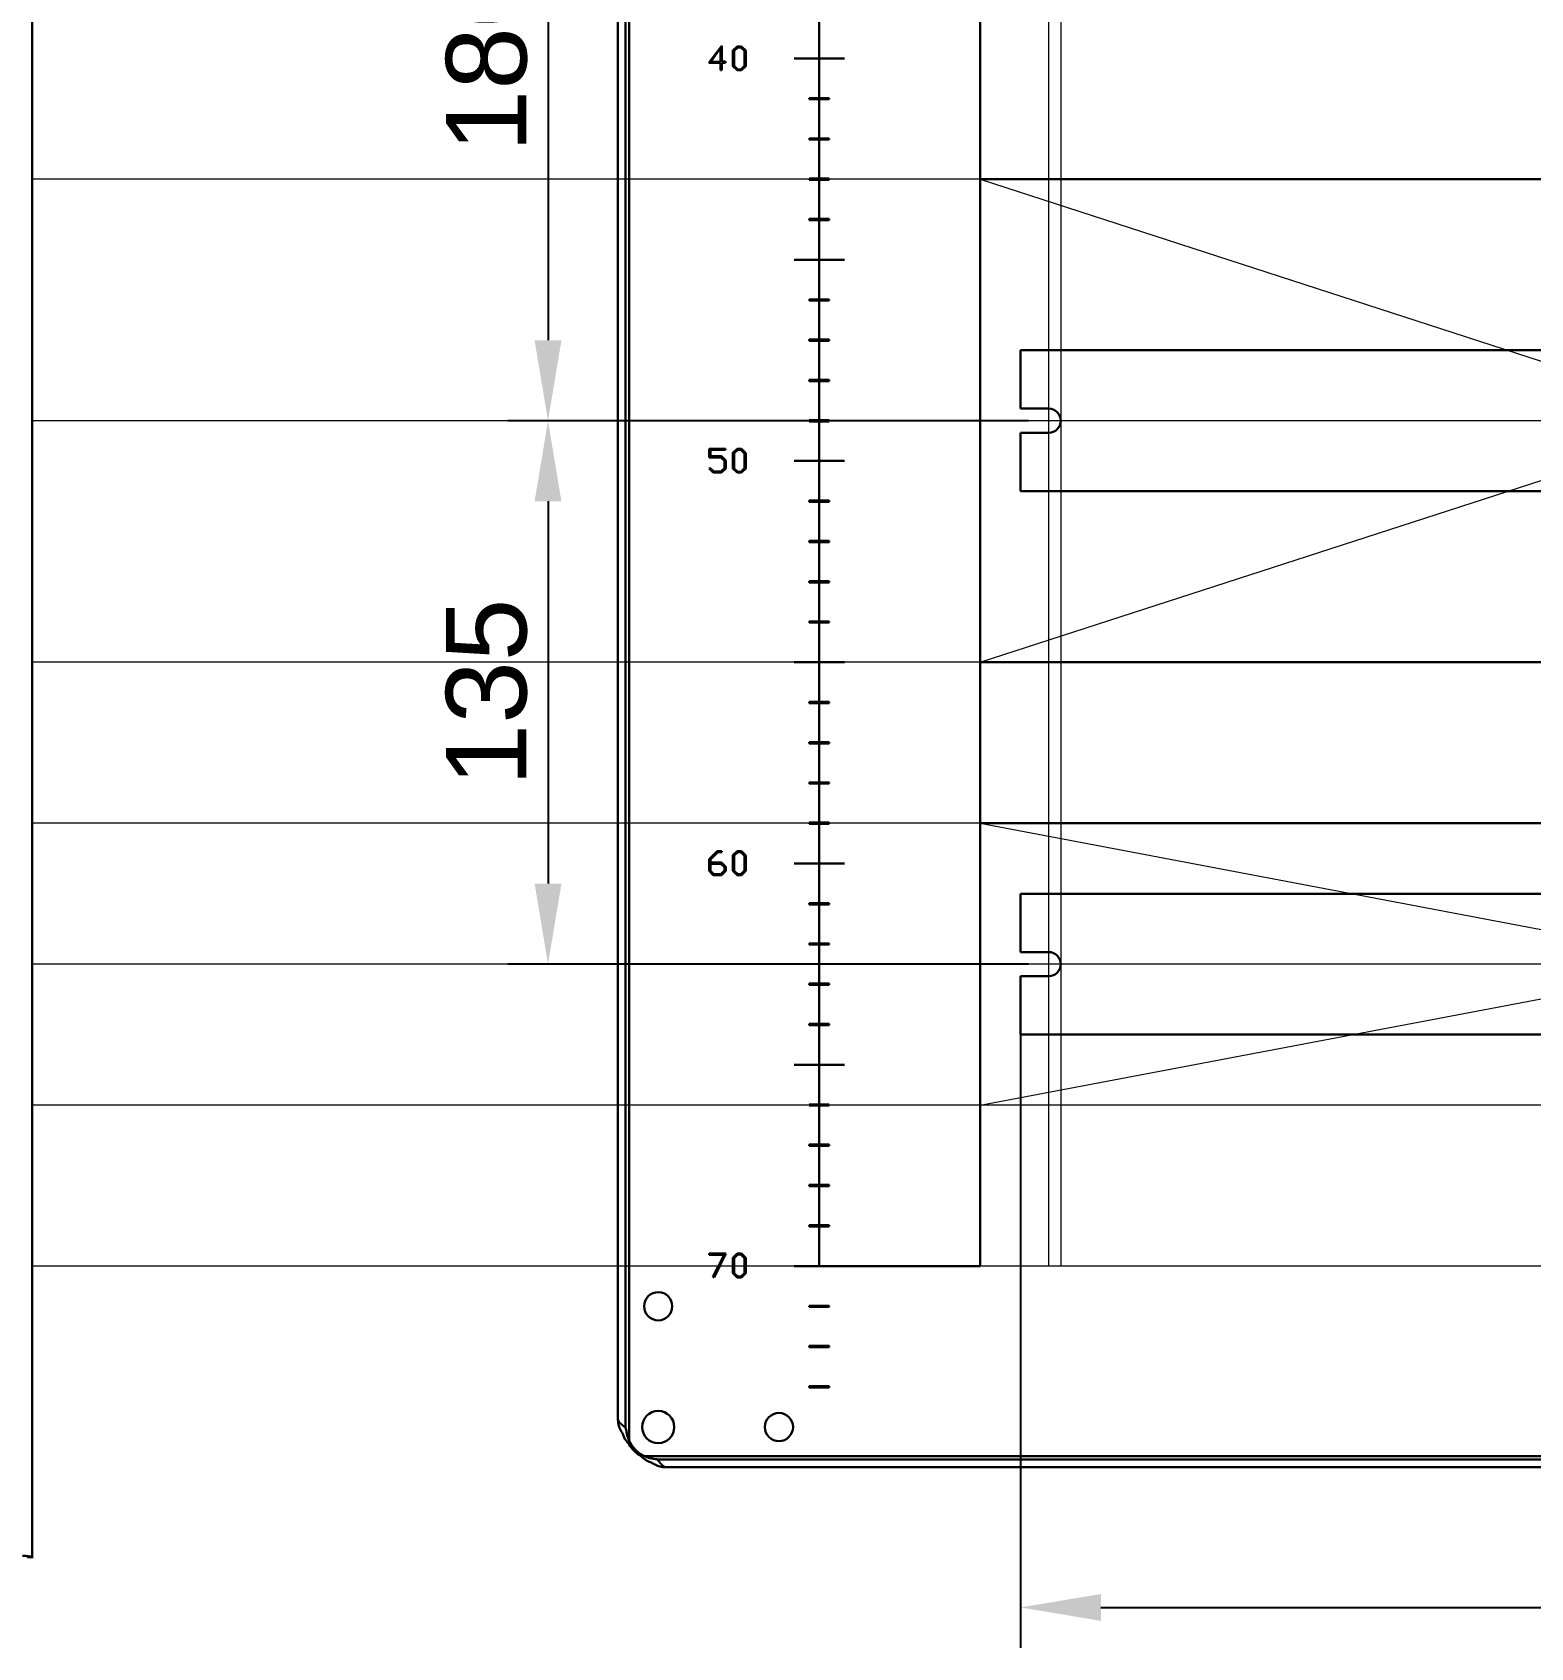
# Model space of a CAD drawing. Header units: millimetres. Extents: x 0 to 53000, y -591 to 24400.
# Drawn here: x 14570.6 to 14942.9, y 12088.6 to 12489.9 of the extents above; entities that cross this region are included whole.
import ezdxf

# ---------------------------------------------------------------- set-up
doc = ezdxf.new("R2010")
doc.units = ezdxf.units.MM
doc.layers.add('КК перф 40х60', color=6, linetype='Continuous', lineweight=30)
doc.layers.add('Основная', color=7, linetype='Continuous', lineweight=30)
doc.layers.add('Привязки', color=2, linetype='Continuous', lineweight=0, plot=False, transparency=0.8)
doc.layers.add('размеры', color=3, linetype='Continuous')
doc.styles.get("Standard").update_dxf_attribs({"font": 'arial.ttf'})
doc.dimstyles.new('ISO2', dxfattribs={"dimtxt": 20, "dimasz": 20, "dimexe": 10, "dimexo": 5, "dimgap": 5, "dimtad": 1, "dimdec": 4, "dimdsep": 46, "dimlunit": 6, "dimtxsty": 'Standard', "dimcen": 20, "dimadec": 0, "dimazin": 0, "dimtfac": 1, "dimtdec": 4, "dimtmove": 0, "dimatfit": 3, "dimfxl": 1, "dimtolj": 1, "dimtzin": 0, "dimarcsym": 0})

# ---------------------------------------------------------------- blocks, each defined once
blk = doc.blocks.new('*D453')
at = {"layer": 'Defpoints', "color": 0, "transparency": 16777216}
for p in [(14823.09, 12573.4), (14698.72, 12393.4), (14823.09, 12393.4)]:
    blk.add_point(p, dxfattribs=at)
at = {"layer": 'размеры', "color": 0, "lineweight": -2, "transparency": 16777216}
for p, q in [((14818.09, 12573.4), (14688.72, 12573.4)), ((14698.72, 12553.4), (14698.72, 12413.4)), ((14818.09, 12393.4), (14688.72, 12393.4))]:
    blk.add_line(p, q, dxfattribs=at)
at = {"layer": 'размеры', "color": 0, "transparency": 16777216}
for points in [[(14695.38, 12553.4), (14702.05, 12553.4), (14698.72, 12573.4)], [(14695.38, 12413.4), (14702.05, 12413.4), (14698.72, 12393.4)]]:
    blk.add_solid(points, dxfattribs=at)
at = {"layer": 'размеры', "color": 0, "transparency": 16777216, "insert": (14683.51, 12483.4), "char_height": 20, "attachment_point": 5, "rotation": 90}
blk.add_mtext('\\A1;180', dxfattribs=at)
blk = doc.blocks.new('*D454')
at = {"layer": 'Defpoints', "color": 0, "transparency": 16777216}
for p in [(14823.09, 12393.4), (14698.72, 12258.4), (14823.09, 12258.4)]:
    blk.add_point(p, dxfattribs=at)
at = {"layer": 'размеры', "color": 0, "lineweight": -2, "transparency": 16777216}
for p, q in [((14818.09, 12393.4), (14688.72, 12393.4)), ((14698.72, 12373.4), (14698.72, 12278.4)), ((14818.09, 12258.4), (14688.72, 12258.4))]:
    blk.add_line(p, q, dxfattribs=at)
at = {"layer": 'размеры', "color": 0, "transparency": 16777216}
for points in [[(14695.38, 12373.4), (14702.05, 12373.4), (14698.72, 12393.4)], [(14695.38, 12278.4), (14702.05, 12278.4), (14698.72, 12258.4)]]:
    blk.add_solid(points, dxfattribs=at)
at = {"layer": 'размеры', "color": 0, "transparency": 16777216, "insert": (14683.5, 12325.9), "char_height": 20, "attachment_point": 5, "rotation": 90}
blk.add_mtext('\\A1;135', dxfattribs=at)
blk = doc.blocks.new('*D458')
at = {"layer": 'Defpoints', "color": 0, "transparency": 16777216}
for p in [(14816.09, 12245.9), (15166.09, 12245.9), (15166.09, 12098.58)]:
    blk.add_point(p, dxfattribs=at)
at = {"layer": 'размеры', "color": 0, "lineweight": -2, "transparency": 16777216}
for p, q in [((14816.09, 12240.9), (14816.09, 12088.58)), ((15166.09, 12240.9), (15166.09, 12088.58)), ((14836.09, 12098.58), (15146.09, 12098.58))]:
    blk.add_line(p, q, dxfattribs=at)
at = {"layer": 'размеры', "color": 0, "transparency": 16777216}
for points in [[(14836.09, 12101.91), (14836.09, 12095.24), (14816.09, 12098.58)], [(15146.09, 12101.91), (15146.09, 12095.24), (15166.09, 12098.58)]]:
    blk.add_solid(points, dxfattribs=at)
at = {"layer": 'размеры', "color": 0, "transparency": 16777216, "insert": (14991.09, 12113.79), "char_height": 20, "attachment_point": 5}
blk.add_mtext('\\A1;350', dxfattribs=at)

msp = doc.modelspace()

# ---------------------------------------------------------------- linework, layer by layer
at = {"layer": 'КК перф 40х60'}
for p, q in [((14766.08636, 12183.39713), (14766.08636, 12833.39713)), ((14806.08636, 12793.39713), (14806.08636, 12223.39713)), ((14806.05337, 12593.39842), (14806.08636, 12343.39713)), ((14806.08636, 12508.39713), (14806.08636, 12223.39713)), ((14806.07536, 12453.39713), (15176.07537, 12453.39713)), ((14806.08636, 12343.39713), (14806.08636, 12183.39713)), ((14806.08636, 12303.39713), (14806.08636, 12343.39713)), ((14806.07536, 12333.39713), (15176.07537, 12333.39713)), ((14806.07536, 12293.39713), (15176.07537, 12293.39713)), ((14806.08636, 12183.39713), (14766.08636, 12183.39713))]:
    msp.add_line(p, q, dxfattribs=at)
at = {"layer": 'Основная', "linetype": 'Continuous'}
for p, q in [((14570.59023, 12111.09712), (14570.59023, 12905.69713)), ((14718.88637, 12139.07575), (14718.88637, 12877.71851)), ((14718.88637, 12139.07575), (14718.88637, 12877.71851)), ((14716.08636, 12871.61079), (14716.08636, 12145.18347)), ((14716.08636, 12871.61079), (14716.08636, 12145.18347)), ((14716.08636, 12871.29712), (14716.08636, 12145.49714)), ((14716.08636, 12871.29712), (14716.08636, 12145.49714)), ((14717.98637, 12873.5342), (14717.98637, 12143.26006)), ((14717.98637, 12873.5342), (14717.98637, 12143.26006)), ((14741.93685, 12486.54827), (14738.6623, 12482.33079)), ((14739.14197, 12482.60221), (14741.58354, 12486.01012)), ((14741.58354, 12486.01012), (14741.58354, 12482.60221)), ((14741.93685, 12482.60455), (14741.93685, 12486.54827)), ((14745.68053, 12486.39852), (14744.64282, 12485.37369)), ((14744.64282, 12485.37369), (14744.64282, 12481.5025)), ((14744.99497, 12485.28829), (14745.8408, 12486.13764)), ((14744.99497, 12481.54345), (14744.99497, 12485.28829)), ((14746.79075, 12486.39852), (14745.68053, 12486.39852)), ((14745.8408, 12486.13764), (14746.63047, 12486.13764)), ((14746.63047, 12486.13764), (14747.49854, 12485.26489)), ((14747.85185, 12485.34912), (14746.79075, 12486.39852)), ((14747.49854, 12485.26489), (14747.49854, 12481.56685)), ((14747.85185, 12481.5259), (14747.85185, 12485.34912)), ((14738.6623, 12482.33079), (14741.58354, 12482.33079)), ((14741.58354, 12482.60221), (14739.14197, 12482.60221)), ((14741.58354, 12482.33079), (14741.58354, 12480.48352)), ((14742.82363, 12482.60455), (14741.93685, 12482.60455)), ((14741.93685, 12482.33079), (14742.82363, 12482.33079)), ((14741.93685, 12480.48352), (14741.93685, 12482.33079)), ((14742.82363, 12482.33079), (14742.82363, 12482.60455)), ((14744.64282, 12481.5025), (14745.67819, 12480.48352)), ((14745.83962, 12480.69878), (14744.99497, 12481.54345)), ((14747.49854, 12481.56685), (14746.63165, 12480.69878)), ((14746.79193, 12480.48352), (14747.85185, 12481.5259)), ((14741.58354, 12480.48352), (14741.93685, 12480.48352)), ((14745.67819, 12480.48352), (14746.79193, 12480.48352)), ((14746.63165, 12480.69878), (14745.83962, 12480.69878)), ((14763.58636, 12473.54713), (14763.58636, 12473.24713)), ((14768.58637, 12473.54713), (14763.58636, 12473.54713)), ((14763.58636, 12473.24713), (14768.58637, 12473.24713)), ((14768.58637, 12473.24713), (14768.58637, 12473.54713)), ((14763.58636, 12463.54713), (14763.58636, 12463.24713)), ((14768.58637, 12463.54713), (14763.58636, 12463.54713)), ((14763.58636, 12463.24713), (14768.58637, 12463.24713)), ((14768.58637, 12463.24713), (14768.58637, 12463.54713)), ((14768.58637, 12453.54713), (14763.58636, 12453.54713)), ((14763.58636, 12453.54713), (14763.58636, 12453.24713)), ((14763.58636, 12453.24713), (14768.58637, 12453.24713)), ((14768.58637, 12453.24713), (14768.58637, 12453.54713)), ((14768.58637, 12443.54713), (14763.58636, 12443.54713)), ((14763.58636, 12443.54713), (14763.58636, 12443.24713)), ((14763.58636, 12443.24713), (14768.58637, 12443.24713)), ((14768.58637, 12443.24713), (14768.58637, 12443.54713)), ((14768.58637, 12423.54713), (14763.58636, 12423.54713)), ((14763.58636, 12423.54713), (14763.58636, 12423.24713)), ((14763.58636, 12423.24713), (14768.58637, 12423.24713)), ((14768.58637, 12423.24713), (14768.58637, 12423.54713)), ((14763.58636, 12413.54713), (14763.58636, 12413.24713)), ((14768.58637, 12413.54713), (14763.58636, 12413.54713)), ((14763.58636, 12413.24713), (14768.58637, 12413.24713)), ((14768.58637, 12413.24713), (14768.58637, 12413.54713)), ((14763.58636, 12403.54713), (14763.58636, 12403.24713)), ((14768.58637, 12403.54713), (14763.58636, 12403.54713)), ((14763.58636, 12403.24713), (14768.58637, 12403.24713)), ((14768.58637, 12403.24713), (14768.58637, 12403.54713)), ((14768.58637, 12393.54713), (14763.58636, 12393.54713)), ((14763.58636, 12393.54713), (14763.58636, 12393.24713)), ((14763.58636, 12393.24713), (14768.58637, 12393.24713)), ((14768.58637, 12393.24713), (14768.58637, 12393.54713)), ((14738.72784, 12386.42732), (14738.72784, 12384.2712)), ((14742.82363, 12386.42732), (14738.72784, 12386.42732)), ((14739.07995, 12384.55549), (14739.07995, 12386.1559)), ((14739.07995, 12386.1559), (14742.82363, 12386.1559)), ((14742.82363, 12386.1559), (14742.82363, 12386.42732)), ((14745.68053, 12386.42732), (14744.64282, 12385.40249)), ((14744.64282, 12385.40249), (14744.64282, 12381.5313)), ((14744.99497, 12385.31708), (14745.8408, 12386.16644)), ((14744.99497, 12381.57224), (14744.99497, 12385.31708)), ((14746.79075, 12386.42732), (14745.68053, 12386.42732)), ((14745.8408, 12386.16644), (14746.63047, 12386.16644)), ((14746.63047, 12386.16644), (14747.49854, 12385.29369)), ((14747.85185, 12385.37792), (14746.79075, 12386.42732)), ((14747.49854, 12385.29369), (14747.49854, 12381.59564)), ((14747.85185, 12381.55469), (14747.85185, 12385.37792)), ((14738.72784, 12384.2712), (14741.6666, 12384.2712)), ((14738.93842, 12381.70679), (14738.74304, 12381.53949)), ((14738.74304, 12381.53949), (14739.76317, 12380.51232)), ((14739.92464, 12380.78491), (14738.93842, 12381.70679)), ((14741.83039, 12384.55549), (14739.07995, 12384.55549)), ((14741.6666, 12380.78491), (14739.92464, 12380.78491)), ((14741.6666, 12384.2712), (14742.53701, 12383.41483)), ((14742.53701, 12381.6401), (14741.6666, 12380.78491)), ((14741.82922, 12380.51232), (14742.88915, 12381.55704)), ((14742.88915, 12383.50726), (14741.83039, 12384.55549)), ((14742.53701, 12383.41483), (14742.53701, 12381.6401)), ((14742.88915, 12381.55704), (14742.88915, 12383.50726)), ((14744.64282, 12381.5313), (14745.67819, 12380.51232)), ((14745.83962, 12380.72759), (14744.99497, 12381.57224)), ((14747.49854, 12381.59564), (14746.63165, 12380.72759)), ((14746.79193, 12380.51232), (14747.85185, 12381.55469)), ((14739.76317, 12380.51232), (14741.82922, 12380.51232)), ((14745.67819, 12380.51232), (14746.79193, 12380.51232)), ((14746.63165, 12380.72759), (14745.83962, 12380.72759)), ((14763.58636, 12373.54713), (14763.58636, 12373.24713)), ((14768.58637, 12373.54713), (14763.58636, 12373.54713)), ((14763.58636, 12373.24713), (14768.58637, 12373.24713)), ((14768.58637, 12373.24713), (14768.58637, 12373.54713)), ((14768.58637, 12363.54713), (14763.58636, 12363.54713)), ((14763.58636, 12363.54713), (14763.58636, 12363.24712)), ((14763.58636, 12363.24712), (14768.58637, 12363.24712)), ((14768.58637, 12363.24712), (14768.58637, 12363.54713)), ((14763.58636, 12353.54712), (14763.58636, 12353.24713)), ((14768.58637, 12353.54712), (14763.58636, 12353.54712)), ((14763.58636, 12353.24713), (14768.58637, 12353.24713)), ((14768.58637, 12353.24713), (14768.58637, 12353.54712)), ((14768.58637, 12343.54713), (14763.58636, 12343.54713)), ((14763.58636, 12343.54713), (14763.58636, 12343.24713)), ((14763.58636, 12343.24713), (14768.58637, 12343.24713)), ((14768.58637, 12343.24713), (14768.58637, 12343.54713)), ((14763.58636, 12323.54712), (14763.58636, 12323.24713)), ((14768.58637, 12323.54712), (14763.58636, 12323.54712)), ((14763.58636, 12323.24713), (14768.58637, 12323.24713)), ((14768.58637, 12323.24713), (14768.58637, 12323.54712)), ((14768.58637, 12313.54713), (14763.58636, 12313.54713)), ((14763.58636, 12313.54713), (14763.58636, 12313.24713)), ((14763.58636, 12313.24713), (14768.58637, 12313.24713)), ((14768.58637, 12313.24713), (14768.58637, 12313.54713)), ((14763.58636, 12303.54713), (14763.58636, 12303.24714)), ((14768.58637, 12303.54713), (14763.58636, 12303.54713)), ((14763.58636, 12303.24714), (14768.58637, 12303.24714)), ((14768.58637, 12303.24714), (14768.58637, 12303.54713)), ((14763.58636, 12293.54714), (14763.58636, 12293.24713)), ((14768.58637, 12293.54714), (14763.58636, 12293.54714)), ((14763.58636, 12293.24713), (14768.58637, 12293.24713)), ((14768.58637, 12293.24713), (14768.58637, 12293.54714)), ((14740.71899, 12286.45612), (14738.72784, 12284.4942)), ((14738.72784, 12284.4942), (14738.72784, 12281.56009)), ((14739.07995, 12284.40411), (14740.87927, 12286.18353)), ((14741.87016, 12286.45612), (14740.71899, 12286.45612)), ((14740.87927, 12286.18353), (14741.87016, 12286.18353)), ((14741.87016, 12286.18353), (14741.87016, 12286.45612)), ((14745.68053, 12286.45612), (14744.64282, 12285.43129)), ((14744.64282, 12285.43129), (14744.64282, 12281.56009)), ((14744.99497, 12285.34588), (14745.8408, 12286.19523)), ((14744.99497, 12281.60104), (14744.99497, 12285.34588)), ((14746.79075, 12286.45612), (14745.68053, 12286.45612)), ((14745.8408, 12286.19523), (14746.63047, 12286.19523)), ((14746.63047, 12286.19523), (14747.49854, 12285.32248)), ((14747.85185, 12285.40672), (14746.79075, 12286.45612)), ((14747.49854, 12285.32248), (14747.49854, 12281.62445)), ((14747.85185, 12281.5835), (14747.85185, 12285.40672)), ((14738.72784, 12281.56009), (14739.76317, 12280.54112)), ((14739.07995, 12283.63433), (14739.07995, 12284.40411)), ((14741.82805, 12283.63433), (14739.07995, 12283.63433)), ((14739.07995, 12281.60104), (14739.07995, 12283.33483)), ((14739.07995, 12283.33483), (14741.66426, 12283.33483)), ((14739.92464, 12280.75638), (14739.07995, 12281.60104)), ((14739.76317, 12280.54112), (14741.82922, 12280.54112)), ((14741.66544, 12280.75638), (14739.92464, 12280.75638)), ((14741.66426, 12283.33483), (14742.53701, 12282.46677)), ((14742.53701, 12281.62445), (14741.66544, 12280.75638)), ((14742.88915, 12282.58727), (14741.82805, 12283.63433)), ((14741.82922, 12280.54112), (14742.88915, 12281.5835)), ((14742.53701, 12282.46677), (14742.53701, 12281.62445)), ((14742.88915, 12281.5835), (14742.88915, 12282.58727)), ((14744.64282, 12281.56009), (14745.67819, 12280.54112)), ((14745.83962, 12280.75638), (14744.99497, 12281.60104)), ((14745.67819, 12280.54112), (14746.79193, 12280.54112)), ((14746.63165, 12280.75638), (14745.83962, 12280.75638)), ((14747.49854, 12281.62445), (14746.63165, 12280.75638)), ((14746.79193, 12280.54112), (14747.85185, 12281.5835)), ((14763.58636, 12273.54713), (14763.58636, 12273.24714)), ((14768.58637, 12273.54713), (14763.58636, 12273.54713)), ((14763.58636, 12273.24714), (14768.58637, 12273.24714)), ((14768.58637, 12273.24714), (14768.58637, 12273.54713)), ((14763.58636, 12263.54713), (14763.58636, 12263.24713)), ((14768.58637, 12263.54713), (14763.58636, 12263.54713)), ((14763.58636, 12263.24713), (14768.58637, 12263.24713)), ((14768.58637, 12263.24713), (14768.58637, 12263.54713)), ((14763.58636, 12253.54713), (14763.58636, 12253.24714)), ((14768.58637, 12253.54713), (14763.58636, 12253.54713)), ((14763.58636, 12253.24714), (14768.58637, 12253.24714)), ((14768.58637, 12253.24714), (14768.58637, 12253.54713)), ((14768.58637, 12243.54714), (14763.58636, 12243.54714)), ((14763.58636, 12243.54714), (14763.58636, 12243.24712)), ((14763.58636, 12243.24712), (14768.58637, 12243.24712)), ((14768.58637, 12243.24712), (14768.58637, 12243.54714)), ((14763.58636, 12223.54713), (14763.58636, 12223.24714)), ((14768.58637, 12223.54713), (14763.58636, 12223.54713)), ((14763.58636, 12223.24714), (14768.58637, 12223.24714)), ((14768.58637, 12223.24714), (14768.58637, 12223.54713)), ((14763.58636, 12213.54714), (14763.58636, 12213.24712)), ((14768.58637, 12213.54714), (14763.58636, 12213.54714)), ((14763.58636, 12213.24712), (14768.58637, 12213.24712)), ((14768.58637, 12213.24712), (14768.58637, 12213.54714)), ((14763.58636, 12203.54712), (14763.58636, 12203.24713)), ((14768.58637, 12203.54712), (14763.58636, 12203.54712)), ((14763.58636, 12203.24713), (14768.58637, 12203.24713)), ((14768.58637, 12203.24713), (14768.58637, 12203.54712)), ((14763.58636, 12193.54713), (14763.58636, 12193.24714)), ((14768.58637, 12193.54713), (14763.58636, 12193.54713)), ((14763.58636, 12193.24714), (14768.58637, 12193.24714)), ((14768.58637, 12193.24714), (14768.58637, 12193.54713)), ((14742.92892, 12186.4849), (14738.78983, 12186.4849)), ((14738.78983, 12186.4849), (14738.78983, 12186.21233)), ((14738.78983, 12186.21233), (14742.4984, 12186.21233)), ((14742.4984, 12186.21233), (14739.68831, 12180.67637)), ((14739.95387, 12180.56991), (14742.92892, 12186.4849)), ((14745.68053, 12186.4849), (14744.64282, 12185.46009)), ((14744.64282, 12185.46009), (14744.64282, 12181.58889)), ((14744.99497, 12185.37467), (14745.8408, 12186.22404)), ((14744.99497, 12181.62983), (14744.99497, 12185.37467)), ((14746.79075, 12186.4849), (14745.68053, 12186.4849)), ((14745.8408, 12186.22404), (14746.63047, 12186.22404)), ((14746.63047, 12186.22404), (14747.49854, 12185.35128)), ((14747.85185, 12185.43553), (14746.79075, 12186.4849)), ((14747.49854, 12185.35128), (14747.49854, 12181.65323)), ((14747.85185, 12181.61228), (14747.85185, 12185.43553)), ((14739.68831, 12180.67637), (14739.95387, 12180.56991)), ((14744.64282, 12181.58889), (14745.67819, 12180.56991)), ((14745.83962, 12180.78518), (14744.99497, 12181.62983)), ((14745.67819, 12180.56991), (14746.79193, 12180.56991)), ((14746.63165, 12180.78518), (14745.83962, 12180.78518)), ((14747.49854, 12181.65323), (14746.63165, 12180.78518)), ((14746.79193, 12180.56991), (14747.85185, 12181.61228)), ((14763.58636, 12173.54712), (14763.58636, 12173.24713)), ((14768.58637, 12173.54712), (14763.58636, 12173.54712)), ((14763.58636, 12173.24713), (14768.58637, 12173.24713)), ((14768.58637, 12173.24713), (14768.58637, 12173.54712)), ((14763.58636, 12163.54713), (14763.58636, 12163.24714)), ((14768.58637, 12163.54713), (14763.58636, 12163.54713)), ((14763.58636, 12163.24714), (14768.58637, 12163.24714)), ((14768.58637, 12163.24714), (14768.58637, 12163.54713)), ((14763.58636, 12153.54714), (14763.58636, 12153.24712)), ((14768.58637, 12153.54714), (14763.58636, 12153.54714)), ((14763.58636, 12153.24712), (14768.58637, 12153.24712)), ((14768.58637, 12153.24712), (14768.58637, 12153.54714)), ((15260.40772, 12136.19712), (14721.76501, 12136.19712)), ((15260.40772, 12136.19712), (14721.76501, 12136.19712)), ((14725.94932, 12135.29712), (15256.22341, 12135.29712)), ((14725.94932, 12135.29712), (15256.22341, 12135.29712)), ((14727.8727, 12133.39713), (15254.30003, 12133.39713)), ((14727.8727, 12133.39713), (15254.30003, 12133.39713)), ((14728.18637, 12133.39713), (15253.99607, 12133.39713)), ((14728.18637, 12133.39713), (15253.99607, 12133.39713)), ((14570.59023, 12111.09712), (14569.39021, 12111.09712)), ((14570.59023, 12111.09712), (14570.59023, 12110.79713))]:
    msp.add_line(p, q, dxfattribs=at)
at = {"layer": 'Основная'}
for p, q in [((14759.83636, 12483.39712), (14772.33637, 12483.39712)), ((14759.83636, 12433.39713), (14772.33637, 12433.39713)), ((14816.0864, 12410.89713), (14816.0864, 12396.39713)), ((15166.0864, 12410.89712), (14816.0864, 12410.89712)), ((14823.0864, 12396.39713), (14816.0864, 12396.39713)), ((14826.0864, 12393.39713), (14826.0864, 12393.39713)), ((14816.0864, 12390.39713), (14823.0864, 12390.39713)), ((14816.0864, 12375.89713), (14816.0864, 12390.39713)), ((14759.83636, 12383.39714), (14772.33636, 12383.39714)), ((14816.0864, 12375.89712), (15166.0864, 12375.89712)), ((14759.83636, 12333.39713), (14772.33636, 12333.39713)), ((14759.83636, 12283.39714), (14772.33636, 12283.39714)), ((14816.09191, 12275.89713), (14816.09191, 12261.39713)), ((15166.09191, 12275.89712), (14816.09191, 12275.89712)), ((14823.0919, 12261.39713), (14816.09191, 12261.39713)), ((14826.0919, 12258.39713), (14826.0919, 12258.39713)), ((14816.09191, 12255.39713), (14823.0919, 12255.39713)), ((14816.09191, 12240.89713), (14816.09191, 12255.39713)), ((14816.09191, 12240.89712), (15166.09191, 12240.89712)), ((14759.83636, 12233.39713), (14772.33636, 12233.39713)), ((14759.83636, 12183.39713), (14772.33636, 12183.39713)), ((14759.83636, 12133.39713), (14772.33637, 12133.39713))]:
    msp.add_line(p, q, dxfattribs=at)
at = {"layer": 'Основная', "linetype": 'Continuous'}
for centre, radius in [((14726.08636, 12173.39713), 3.5), ((14726.08636, 12173.39713), 3.5), ((14726.08636, 12143.39713), 4), ((14726.08636, 12143.39713), 4), ((14726.08636, 12143.39713), 4), ((14726.08636, 12143.39713), 4), ((14756.08636, 12143.39713), 3.5), ((14756.08636, 12143.39713), 3.5)]:
    msp.add_circle(centre, radius, dxfattribs=at)
at = {"layer": 'Основная'}
for centre, start, end in [((14823.0864, 12393.39713), 0, 90), ((14823.0864, 12393.39713), 270, 0), ((14823.0919, 12258.39713), 0, 90), ((14823.0919, 12258.39713), 270, 0)]:
    msp.add_arc(centre, 3, start, end, dxfattribs=at)
at = {"layer": 'Основная', "linetype": 'Continuous'}
for centre, radius, start, end in [((14716.12393, 12142.53113), 2, 4.9680091, 21.3748278), ((14716.12393, 12142.53113), 2, 4.9680091, 21.3748278), ((14726.08636, 12143.39713), 8, 184.9680091, 265.0319909), ((14726.08636, 12143.39713), 8, 184.9680091, 265.0319909), ((14725.79636, 12143.10713), 8, 210.2597234, 239.7402766), ((14725.79636, 12143.10713), 8, 210.2597234, 239.7402766), ((14725.22037, 12133.4347), 2, 68.6251722, 85.0319909), ((14725.22037, 12133.4347), 2, 68.6251722, 85.0319909)]:
    msp.add_arc(centre, radius, start, end, dxfattribs=at)
for points, knots in [([(14716.08636, 12145.49714), (14716.088, 12145.45127), (14716.09047, 12145.38249), (14716.10559, 12145.29079), (14716.12097, 12145.22204), (14716.14074, 12145.15327), (14716.16484, 12145.08456), (14716.19316, 12145.0158), (14716.22565, 12144.94705), (14716.26227, 12144.8783), (14716.30287, 12144.80954), (14716.34741, 12144.74079), (14716.39577, 12144.67206), (14716.44787, 12144.60332), (14716.50348, 12144.53455), (14716.56261, 12144.4658), (14716.62505, 12144.39709), (14716.69063, 12144.32832), (14716.75923, 12144.25957), (14716.8307, 12144.19081), (14716.90487, 12144.12206), (14716.98156, 12144.05334), (14717.06059, 12143.98458), (14717.14178, 12143.91584), (14717.2249, 12143.84706), (14717.30983, 12143.77833), (14717.39634, 12143.70959), (14717.48422, 12143.64086), (14717.57325, 12143.57208), (14717.66325, 12143.50333), (14717.75402, 12143.43459), (14717.86173, 12143.35352), (14717.93933, 12143.29533), (14717.98637, 12143.26006)], [0, 0, 0, 0, 0.061498543, 0.092230034, 0.122963653, 0.153694826, 0.184424014, 0.215156992, 0.24588818, 0.276621602, 0.307353204, 0.33808582, 0.368813257, 0.399548385, 0.430278754, 0.461013209, 0.491742599, 0.522473549, 0.553205094, 0.583935771, 0.614670668, 0.645398609, 0.676133376, 0.706866169, 0.737592669, 0.768328797, 0.799054511, 0.829790829, 0.860519078, 0.891252103, 0.921989725, 0.952715178, 1, 1, 1, 1]), ([(14716.08636, 12145.49714), (14716.088, 12145.45127), (14716.09047, 12145.38249), (14716.10559, 12145.29079), (14716.12097, 12145.22204), (14716.14074, 12145.15327), (14716.16484, 12145.08456), (14716.19316, 12145.0158), (14716.22565, 12144.94705), (14716.26227, 12144.8783), (14716.30287, 12144.80954), (14716.34741, 12144.74079), (14716.39577, 12144.67206), (14716.44787, 12144.60332), (14716.50348, 12144.53455), (14716.56261, 12144.4658), (14716.62505, 12144.39709), (14716.69063, 12144.32832), (14716.75923, 12144.25957), (14716.8307, 12144.19081), (14716.90487, 12144.12206), (14716.98156, 12144.05334), (14717.06059, 12143.98458), (14717.14178, 12143.91584), (14717.2249, 12143.84706), (14717.30983, 12143.77833), (14717.39634, 12143.70959), (14717.48422, 12143.64086), (14717.57325, 12143.57208), (14717.66325, 12143.50333), (14717.75402, 12143.43459), (14717.86173, 12143.35352), (14717.93933, 12143.29533), (14717.98637, 12143.26006)], [0, 0, 0, 0, 0.061498543, 0.092230034, 0.122963653, 0.153694826, 0.184424014, 0.215156992, 0.24588818, 0.276621602, 0.307353204, 0.33808582, 0.368813257, 0.399548385, 0.430278754, 0.461013209, 0.491742599, 0.522473549, 0.553205094, 0.583935771, 0.614670668, 0.645398609, 0.676133376, 0.706866169, 0.737592669, 0.768328797, 0.799054511, 0.829790829, 0.860519078, 0.891252103, 0.921989725, 0.952715178, 1, 1, 1, 1]), ([(14716.08636, 12145.18347), (14716.10707, 12144.85522), (14716.14848, 12144.19924), (14716.49648, 12143.08793), (14716.93887, 12142.30344), (14717.1962, 12141.84713)], [0, 0, 0, 0, 0.295274012, 0.590081249, 1, 1, 1, 1]), ([(14716.08636, 12145.18347), (14716.10707, 12144.85522), (14716.14848, 12144.19924), (14716.49648, 12143.08793), (14716.93887, 12142.30344), (14717.1962, 12141.84713)], [0, 0, 0, 0, 0.295274012, 0.590081249, 1, 1, 1, 1]), ([(14717.1962, 12141.84713), (14717.29913, 12141.56745), (14717.50505, 12141.00793), (14718.02888, 12140.05531), (14718.55889, 12139.44985), (14718.88637, 12139.07575)], [0, 0, 0, 0, 0.276354543, 0.552872634, 1, 1, 1, 1]), ([(14717.1962, 12141.84713), (14717.29913, 12141.56745), (14717.50505, 12141.00793), (14718.02888, 12140.05531), (14718.55889, 12139.44985), (14718.88637, 12139.07575)], [0, 0, 0, 0, 0.276354543, 0.552872634, 1, 1, 1, 1]), ([(14721.76501, 12136.19712), (14721.99539, 12135.99603), (14722.45606, 12135.59393), (14723.3511, 12134.96134), (14724.08293, 12134.68077), (14724.53636, 12134.50694)], [0, 0, 0, 0, 0.275656821, 0.551208631, 1, 1, 1, 1]), ([(14721.76501, 12136.19712), (14721.99539, 12135.99603), (14722.45606, 12135.59393), (14723.3511, 12134.96134), (14724.08293, 12134.68077), (14724.53636, 12134.50694)], [0, 0, 0, 0, 0.275656821, 0.551208631, 1, 1, 1, 1]), ([(14724.53636, 12134.50694), (14724.86461, 12134.31736), (14725.5206, 12133.93851), (14726.6319, 12133.50329), (14727.41639, 12133.43617), (14727.8727, 12133.39713)], [0, 0, 0, 0, 0.295273902, 0.590081419, 1, 1, 1, 1]), ([(14724.53636, 12134.50694), (14724.86461, 12134.31736), (14725.5206, 12133.93851), (14726.6319, 12133.50329), (14727.41639, 12133.43617), (14727.8727, 12133.39713)], [0, 0, 0, 0, 0.295273902, 0.590081419, 1, 1, 1, 1]), ([(14725.94932, 12135.29712), (14725.99519, 12135.23592), (14726.06397, 12135.14416), (14726.15565, 12135.0227), (14726.22439, 12134.93226), (14726.29314, 12134.84266), (14726.3619, 12134.75414), (14726.43066, 12134.66689), (14726.49936, 12134.58107), (14726.56815, 12134.49697), (14726.63688, 12134.41468), (14726.70564, 12134.33448), (14726.7744, 12134.25653), (14726.84311, 12134.18096), (14726.91188, 12134.10806), (14726.98062, 12134.03786), (14727.04938, 12133.97064), (14727.11814, 12133.90652), (14727.18686, 12133.84559), (14727.25561, 12133.78805), (14727.32436, 12133.73406), (14727.39313, 12133.68372), (14727.46183, 12133.63706), (14727.53061, 12133.59437), (14727.59935, 12133.55556), (14727.66811, 12133.52088), (14727.73686, 12133.49027), (14727.80558, 12133.46392), (14727.87434, 12133.44183), (14727.94309, 12133.42405), (14728.01185, 12133.4107), (14728.09294, 12133.39974), (14728.15111, 12133.39811), (14728.18637, 12133.39713)], [0, 0, 0, 0, 0.061497312, 0.0922201247, 0.1229569243, 0.1536903006, 0.1844210751, 0.2151543511, 0.2458846009, 0.2766126493, 0.3073502645, 0.3380817817, 0.3688151523, 0.3995443797, 0.4302754144, 0.4610095237, 0.4917417453, 0.5224730184, 0.5532012646, 0.583936492, 0.6146685132, 0.6453997904, 0.6761311233, 0.7068613112, 0.7375959304, 0.7683281876, 0.799061566, 0.8297894087, 0.8605210581, 0.8912540723, 0.9219874824, 0.9527210506, 1, 1, 1, 1]), ([(14725.94932, 12135.29712), (14725.99519, 12135.23592), (14726.06397, 12135.14416), (14726.15565, 12135.0227), (14726.22439, 12134.93226), (14726.29314, 12134.84266), (14726.3619, 12134.75414), (14726.43066, 12134.66689), (14726.49936, 12134.58107), (14726.56815, 12134.49697), (14726.63688, 12134.41468), (14726.70564, 12134.33448), (14726.7744, 12134.25653), (14726.84311, 12134.18096), (14726.91188, 12134.10806), (14726.98062, 12134.03786), (14727.04938, 12133.97064), (14727.11814, 12133.90652), (14727.18686, 12133.84559), (14727.25561, 12133.78805), (14727.32436, 12133.73406), (14727.39313, 12133.68372), (14727.46183, 12133.63706), (14727.53061, 12133.59437), (14727.59935, 12133.55556), (14727.66811, 12133.52088), (14727.73686, 12133.49027), (14727.80558, 12133.46392), (14727.87434, 12133.44183), (14727.94309, 12133.42405), (14728.01185, 12133.4107), (14728.09294, 12133.39974), (14728.15111, 12133.39811), (14728.18637, 12133.39713)], [0, 0, 0, 0, 0.061497312, 0.0922201247, 0.1229569243, 0.1536903006, 0.1844210751, 0.2151543511, 0.2458846009, 0.2766126493, 0.3073502645, 0.3380817817, 0.3688151523, 0.3995443797, 0.4302754144, 0.4610095237, 0.4917417453, 0.5224730184, 0.5532012646, 0.583936492, 0.6146685132, 0.6453997904, 0.6761311233, 0.7068613112, 0.7375959304, 0.7683281876, 0.799061566, 0.8297894087, 0.8605210581, 0.8912540723, 0.9219874824, 0.9527210506, 1, 1, 1, 1]), ([(14568.19022, 12111.43353), (14568.50471, 12111.4055), (14569.1337, 12111.34943), (14569.927, 12111.26533), (14570.48201, 12111.18123), (14570.55416, 12111.12516), (14570.59023, 12111.09712)], [0, 0, 0, 0, 0.250001677, 0.500001935, 0.750002193, 1, 1, 1, 1])]:
    msp.add_open_spline(points, degree=3, knots=knots, dxfattribs=at)
at = {"layer": 'Привязки'}
for p, q in [((14823.08636, 12793.39713), (14823.08636, 12183.39713)), ((14826.08636, 12793.39713), (14826.08636, 12183.39713)), ((17145.48807, 12453.39713), (14570.61223, 12453.39713)), ((14806.07536, 12333.39713), (15176.07537, 12453.39713)), ((14806.08636, 12453.39713), (15176.07537, 12333.39713)), ((17145.48807, 12393.39713), (14570.59028, 12393.39713)), ((17145.48807, 12333.39713), (14570.59028, 12333.39713)), ((17145.48807, 12293.39713), (14570.61223, 12293.39713)), ((14806.08636, 12293.39713), (15176.08637, 12223.39713)), ((14806.08637, 12223.39713), (15176.08636, 12293.39713)), ((17145.48807, 12258.39713), (14570.59578, 12258.39713)), ((17145.48807, 12223.39713), (14570.59023, 12223.39713)), ((17145.48807, 12183.39713), (14570.59023, 12183.39713))]:
    msp.add_line(p, q, dxfattribs=at)

# ---------------------------------------------------------------- dimensions: what is measured, and where the dimension line sits
at = {"layer": 'размеры'}
dim = msp.add_linear_dim(base=(14698.71752, 12393.39713), p1=(14823.08636, 12573.39712), p2=(14823.08636, 12393.39713), angle=90, dimstyle='ISO2', dxfattribs=at)
dim.commit()
dim.dimension.update_dxf_attribs({"geometry": '*D453', "text_midpoint": (14683.50606, 12483.39712)})
dim = msp.add_aligned_dim(p1=(14823.08636, 12393.39713), p2=(14823.08636, 12258.39713), distance=-124.36884, dimstyle='ISO2', dxfattribs=at)
dim.commit()
dim.dimension.update_dxf_attribs({"geometry": '*D454', "text_midpoint": (14683.49924, 12325.89713)})
dim = msp.add_linear_dim(base=(15166.08636, 12098.57567), p1=(14816.08636, 12245.89713), p2=(15166.08636, 12245.89713), dimstyle='ISO2', dxfattribs=at)
dim.commit()
dim.dimension.update_dxf_attribs({"geometry": '*D458', "text_midpoint": (14991.08636, 12113.79395)})

doc.saveas('drawing.dxf')
